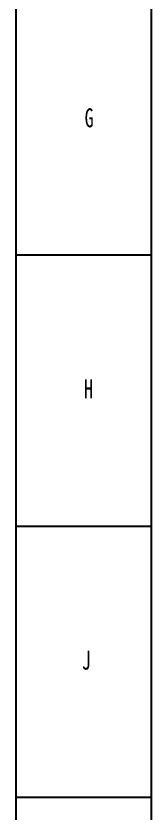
# Model space of a CAD drawing. Header units: millimetres. Extents: x 0 to 841, y 0 to 594.
# Drawn here: x 0 to 25, y 144.1 to 291.1 of the extents above; entities that cross this region are included whole.
import ezdxf

# ---------------------------------------------------------------- set-up
doc = ezdxf.new("R2010")
doc.units = ezdxf.units.MM
doc.layers.add('10', color=7, linetype='Continuous')
doc.layers.add('5', color=7, linetype='Continuous')
doc.styles.add('SLDTEXTSTYLE4', font='TXT', dxfattribs={"width": 0.7})

msp = doc.modelspace()

# ---------------------------------------------------------------- linework, layer by layer
at = {"layer": '5', "color": 7}
msp.add_line((0, 594), (0, 0), dxfattribs=at)
at = {"layer": '5', "color": 7, "lineweight": 25}
msp.add_line((25, 584), (25, 10), dxfattribs=at)
at = {"layer": '5'}
for p, q in [((0, 247), (25, 247)), ((0, 197), (25, 197)), ((0, 147), (25, 147))]:
    msp.add_line(p, q, dxfattribs=at)

# ---------------------------------------------------------------- texts
at = {"layer": '10', "char_height": 3.5, "attachment_point": 2, "style": 'SLDTEXTSTYLE4'}
for s, insert in [('G', (13.54, 274.03)), ('H', (13.43, 224.03)), ('J', (13.02, 174.03))]:
    msp.add_mtext(s, dxfattribs=dict(at, insert=insert))

doc.saveas('drawing.dxf')
